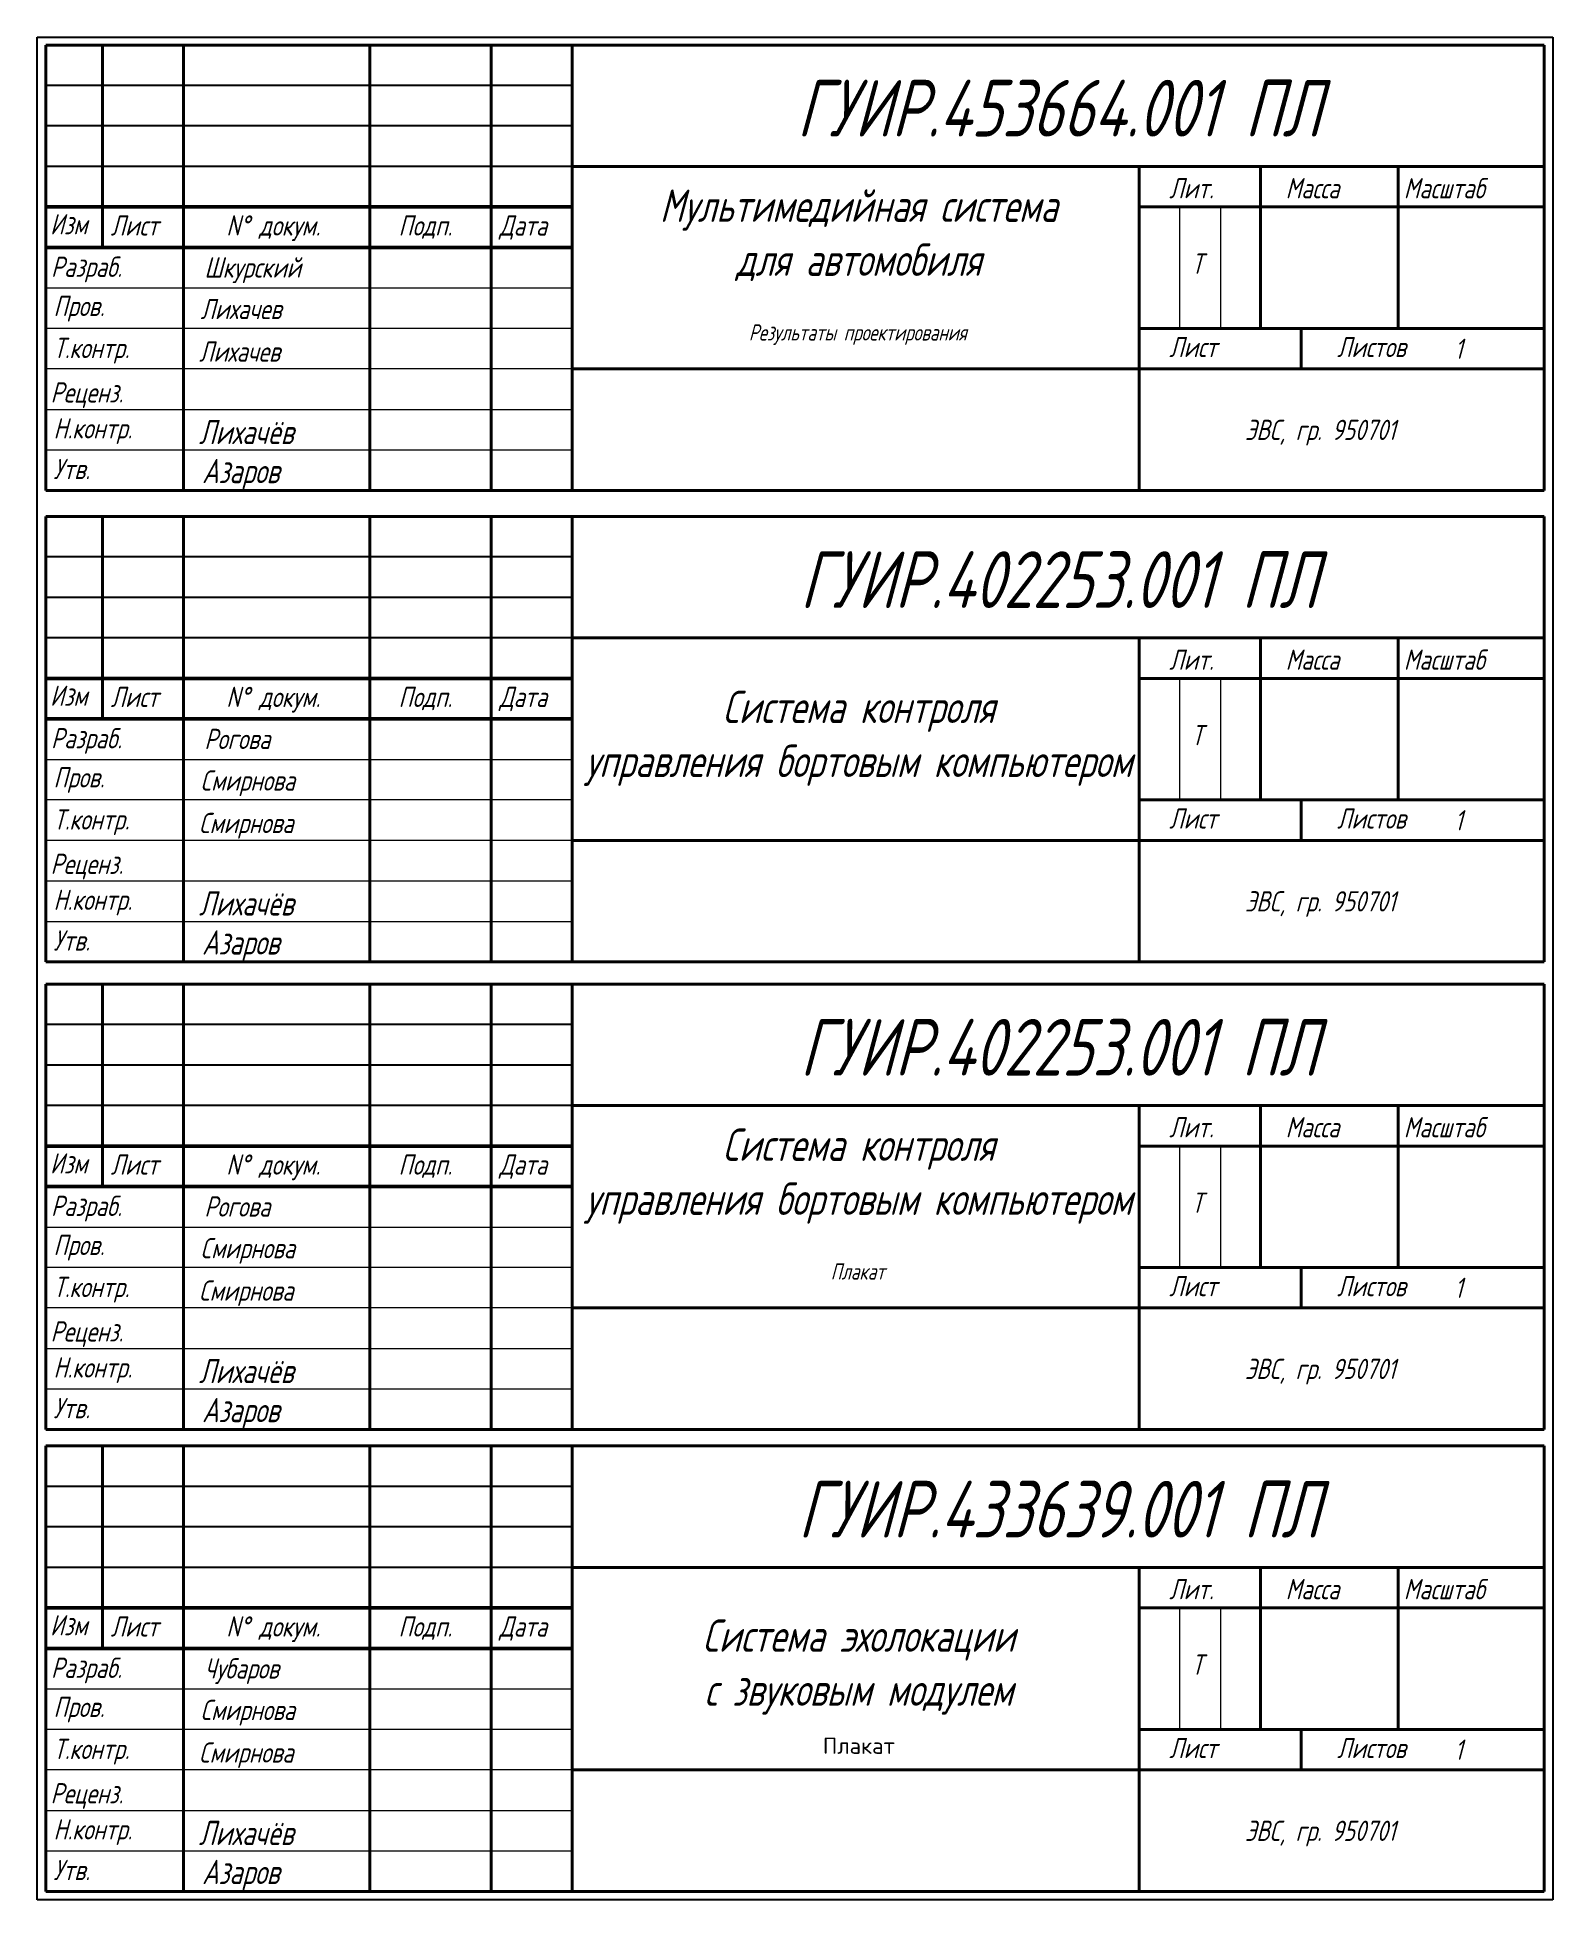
# Model space of a CAD drawing. Extents: x 1730 to 1917, y -872 to -642.
import ezdxf

# ---------------------------------------------------------------- set-up
doc = ezdxf.new("R2010")
doc.units = 0
doc.header["$MEASUREMENT"] = 0
doc.layers.get('0').update_dxf_attribs({"linetype": 'CONTINUOUS'})
for name, color, linetype, lineweight in [('Основная', 7, 'CONTINUOUS', 40), ('текст', 7, 'CONTINUOUS', 30), ('тонкая', 7, 'CONTINUOUS', 20)]:
    doc.layers.add(name, color=color, linetype=linetype, lineweight=lineweight)
doc.styles.add('стиль1', font='romans.shx', dxfattribs={"width": 0.75, "oblique": 15, "height": 3.5})

msp = doc.modelspace()

# ---------------------------------------------------------------- linework, layer by layer
for p, q in [((1730.25, -871.61), (1730.25, -641.65)), ((1730.25, -641.65), (1731.3, -641.65)), ((1731.3, -641.65), (1917.37, -641.65)), ((1917.37, -641.65), (1917.37, -871.61)), ((1796.3, -647.61), (1731.3, -647.61)), ((1796.3, -652.61), (1731.3, -652.61)), ((1796.3, -657.61), (1731.3, -657.61)), ((1866.3, -697.61), (1866.3, -697.61)), ((1796.3, -705.81), (1731.3, -705.81)), ((1796.3, -710.81), (1731.3, -710.81)), ((1796.3, -715.81), (1731.3, -715.81)), ((1866.3, -755.81), (1866.3, -755.81)), ((1796.3, -763.55), (1731.3, -763.55)), ((1796.3, -768.55), (1731.3, -768.55)), ((1796.3, -773.55), (1731.3, -773.55)), ((1866.3, -813.55), (1866.3, -813.55)), ((1796.3, -820.58), (1731.3, -820.58)), ((1796.3, -825.58), (1731.3, -825.58)), ((1796.3, -830.58), (1731.3, -830.58)), ((1866.3, -870.58), (1866.3, -870.58)), ((1917.37, -871.61), (1730.25, -871.61))]:
    msp.add_line(p, q)
at = {"lineweight": 50}
for p, q in [((1796.3, -662.61), (1731.3, -662.61)), ((1796.3, -667.61), (1731.3, -667.61)), ((1796.3, -720.81), (1731.3, -720.81)), ((1796.3, -725.81), (1731.3, -725.81)), ((1796.3, -778.55), (1731.3, -778.55)), ((1796.3, -783.55), (1731.3, -783.55)), ((1796.3, -835.58), (1731.3, -835.58)), ((1796.3, -840.58), (1731.3, -840.58))]:
    msp.add_line(p, q, dxfattribs=at)
at = {"layer": 'Основная'}
for p, q in [((1731.3, -642.61), (1731.3, -697.61)), ((1916.3, -642.61), (1731.3, -642.61)), ((1738.3, -667.61), (1738.3, -642.61)), ((1748.3, -642.61), (1748.3, -697.61)), ((1771.3, -697.61), (1771.3, -642.61)), ((1786.3, -642.61), (1786.3, -697.61)), ((1796.3, -642.61), (1796.3, -697.61)), ((1916.3, -697.61), (1916.3, -642.61)), ((1796.3, -657.61), (1916.3, -657.61)), ((1866.3, -657.61), (1866.3, -697.61)), ((1881.3, -657.61), (1881.3, -677.61)), ((1898.3, -657.61), (1898.3, -677.61)), ((1866.3, -662.61), (1916.3, -662.61)), ((1916.3, -677.61), (1866.3, -677.61)), ((1886.3, -677.61), (1886.3, -682.61)), ((1916.3, -682.61), (1796.3, -682.61)), ((1916.3, -697.61), (1731.3, -697.61)), ((1731.3, -700.81), (1731.3, -755.81)), ((1916.3, -700.81), (1731.3, -700.81)), ((1738.3, -725.81), (1738.3, -700.81)), ((1748.3, -700.81), (1748.3, -755.81)), ((1771.3, -755.81), (1771.3, -700.81)), ((1786.3, -700.81), (1786.3, -755.81)), ((1796.3, -700.81), (1796.3, -755.81)), ((1916.3, -755.81), (1916.3, -700.81)), ((1796.3, -715.81), (1916.3, -715.81)), ((1866.3, -715.81), (1866.3, -755.81)), ((1881.3, -715.81), (1881.3, -735.81)), ((1898.3, -715.81), (1898.3, -735.81)), ((1866.3, -720.81), (1916.3, -720.81)), ((1916.3, -735.81), (1866.3, -735.81)), ((1886.3, -735.81), (1886.3, -740.81)), ((1916.3, -740.81), (1796.3, -740.81)), ((1916.3, -755.81), (1731.3, -755.81)), ((1731.3, -758.55), (1731.3, -813.55)), ((1916.3, -758.55), (1731.3, -758.55)), ((1738.3, -783.55), (1738.3, -758.55)), ((1748.3, -758.55), (1748.3, -813.55)), ((1771.3, -813.55), (1771.3, -758.55)), ((1786.3, -758.55), (1786.3, -813.55)), ((1796.3, -758.55), (1796.3, -813.55)), ((1916.3, -813.55), (1916.3, -758.55)), ((1796.3, -773.55), (1916.3, -773.55)), ((1866.3, -773.55), (1866.3, -813.55)), ((1881.3, -773.55), (1881.3, -793.55)), ((1898.3, -773.55), (1898.3, -793.55)), ((1866.3, -778.55), (1916.3, -778.55)), ((1916.3, -793.55), (1866.3, -793.55)), ((1886.3, -793.55), (1886.3, -798.55)), ((1916.3, -798.55), (1796.3, -798.55)), ((1916.3, -813.55), (1731.3, -813.55)), ((1731.3, -815.58), (1731.3, -870.58)), ((1916.3, -815.58), (1731.3, -815.58)), ((1738.3, -840.58), (1738.3, -815.58)), ((1748.3, -815.58), (1748.3, -870.58)), ((1771.3, -870.58), (1771.3, -815.58)), ((1786.3, -815.58), (1786.3, -870.58)), ((1796.3, -815.58), (1796.3, -870.58)), ((1916.3, -870.58), (1916.3, -815.58)), ((1796.3, -830.58), (1916.3, -830.58)), ((1866.3, -830.58), (1866.3, -870.58)), ((1881.3, -830.58), (1881.3, -850.58)), ((1898.3, -830.58), (1898.3, -850.58)), ((1866.3, -835.58), (1916.3, -835.58)), ((1916.3, -850.58), (1866.3, -850.58)), ((1886.3, -850.58), (1886.3, -855.58)), ((1916.3, -855.58), (1796.3, -855.58)), ((1916.3, -870.58), (1731.3, -870.58))]:
    msp.add_line(p, q, dxfattribs=at)
at = {"layer": 'тонкая'}
for p, q in [((1871.29, -662.81), (1871.29, -677.61)), ((1876.37, -662.81), (1876.37, -677.61)), ((1731.3, -672.61), (1796.3, -672.61)), ((1796.3, -677.61), (1731.3, -677.61)), ((1796.3, -682.61), (1731.3, -682.61)), ((1871.29, -721.02), (1871.29, -735.81)), ((1876.36, -721.02), (1876.36, -735.81)), ((1731.3, -730.81), (1796.3, -730.81)), ((1796.3, -735.81), (1731.3, -735.81)), ((1796.3, -740.81), (1731.3, -740.81)), ((1871.29, -778.76), (1871.29, -793.55)), ((1876.36, -778.76), (1876.36, -793.55)), ((1731.3, -788.55), (1796.3, -788.55)), ((1796.3, -793.55), (1731.3, -793.55)), ((1796.3, -798.55), (1731.3, -798.55)), ((1871.29, -835.79), (1871.29, -850.58)), ((1876.36, -835.79), (1876.36, -850.58)), ((1731.3, -845.58), (1796.3, -845.58)), ((1796.3, -850.58), (1731.3, -850.58)), ((1796.3, -855.58), (1731.3, -855.58))]:
    msp.add_line(p, q, dxfattribs=at)
for points in [[(1731.3, -687.61), (1796.3, -687.61)], [(1731.3, -692.61), (1796.3, -692.61)], [(1731.3, -745.81), (1796.3, -745.81)], [(1731.3, -750.81), (1796.3, -750.81)], [(1731.3, -803.55), (1796.3, -803.55)], [(1731.3, -808.55), (1796.3, -808.55)], [(1731.3, -860.58), (1796.3, -860.58)], [(1731.3, -865.58), (1796.3, -865.58)]]:
    msp.add_lwpolyline(points, dxfattribs=at)

# ---------------------------------------------------------------- texts
at = {"attachment_point": 2, "style": 'стиль1'}
for s, width, heights, insert, char_height in [('{\\fISOCPEUR|b0|i0|c204|p34;ГУИР.453664.001 ПЛ}', 89.4324, [6.13], (1856.4, -646.91), 7), ('{\\fISOCPEUR|b0|i0|c204|p34;Мультимедийная система\\Pдля автомобиля}', 149.525, [79.95], (1831.67, -660.45), 4), ('{\\fISOCPEUR|b0|i0|c204|p34;Результаты проектирования}', 59.4323, [17.54], (1831.56, -677.1), 2), ('{\\fISOCPEUR|b0|i0|c204|p34;Лихачёв}', 14.1489, [3.44], (1756.05, -688.89), 3), ('{\\fISOCPEUR|b0|i0|c204|p34;Азаров}', 14.1489, [3.44], (1755.37, -693.71), 3), ('{\\fISOCPEUR|b0|i0|c204|p34;ГУИР.402253.001 ПЛ}', 89.4324, [6.13], (1856.4, -705.12), 7), ('{\\fISOCPEUR|b0|i0|c204|p34;Система контроля \\Pуправления бортовым компьютером}', 149.525, [79.95], (1831.67, -722.33), 4), ('{\\fISOCPEUR|b0|i0|c204|p34;Лихачёв}', 14.1489, [3.44], (1756.05, -747.09), 3), ('{\\fISOCPEUR|b0|i0|c204|p34;Азаров}', 14.1489, [3.44], (1755.37, -751.91), 3), ('{\\fISOCPEUR|b0|i0|c204|p34;ГУИР.402253.001 ПЛ}', 89.4324, [6.13], (1856.4, -762.86), 7), ('{\\fISOCPEUR|b0|i0|c204|p34;Система контроля\\Pуправления бортовым компьютером}', 149.525, [79.95], (1831.67, -776.39), 4), ('{\\fISOCPEUR|b0|i0|c204|p34;Плакат}', 59.4323, [17.54], (1831.56, -793.04), 2), ('{\\fISOCPEUR|b0|i0|c204|p34;Лихачёв}', 14.1489, [3.44], (1756.05, -804.83), 3), ('{\\fISOCPEUR|b0|i0|c204|p34;Азаров}', 14.1489, [3.44], (1755.37, -809.65), 3), ('{\\fISOCPEUR|b0|i0|c204|p34;ГУИР.43\\fISOCPEUR|b0|i0|c0|p34;3639\\fISOCPEUR|b0|i0|c204|p34;.00\\fISOCPEUR|b0|i0|c0|p34;1\\fISOCPEUR|b0|i0|c204|p34; ПЛ}', 89.4324, [6.13], (1856.4, -819.89), 7), ('{\\fISOCPEUR|b0|i0|c204|p34;Система эхолокации\\Pс звуковым модулем}', 149.525, [79.95], (1831.67, -837), 4), ('{\\fISOCPEUR|b0|i0|c204|p34;Лихачёв}', 14.1489, [3.44], (1756.04, -861.86), 3), ('{\\fISOCPEUR|b0|i0|c204|p34;Азаров}', 14.1489, [3.44], (1755.37, -866.68), 3)]:
    msp.add_mtext_dynamic_manual_height_columns(s, width=width, gutter_width=20, heights=heights, dxfattribs=dict(at, insert=insert, char_height=char_height))
at = {"insert": (1827.26, -851.6), "char_height": 2, "width": 11.9, "attachment_point": 1}
msp.add_mtext('{\\fISOCPEUR|b0|i0|c204|p34;Плакат}', dxfattribs=at)
at = {"layer": 'текст', "style": 'стиль1', "oblique": 15, "width": 0.75}
for s, p in [('Лит.', (1870.02, -661.54)), ('Масса', (1884.39, -661.54)), ('Масштаб', (1898.98, -661.54)), ('Изм', (1731.84, -665.99)), ('Лист', (1739.32, -666.14)), ('N%%d докум. ', (1753.6, -666.14)), ('Подп.', (1774.86, -666.14)), ('Дата', (1787.31, -666.14)), ('Разраб.', (1731.96, -671.24)), ('Шкурский', (1750.89, -671.33)), ('Т', (1872.78, -670.86)), ('Пров.', (1732.26, -676.08)), ('Лихачев', (1750.41, -676.46)), ('Т.контр.', (1732.26, -681.27)), ('Лихачев', (1750.23, -681.71)), ('Лист', (1870.02, -681.15)), ('Листов', (1890.74, -681.15)), ('1', (1905.25, -681.37)), ('Реценз.', (1731.9, -686.75)), ('Н.контр.', (1732.26, -691.19)), ('ЭВС, гр. 950701', (1879.37, -691.38)), ('Утв.', (1732.26, -696.21)), ('Лит.', (1870.02, -719.75)), ('Масса', (1884.39, -719.75)), ('Масштаб', (1898.98, -719.75)), ('Изм', (1731.84, -724.2)), ('Лист', (1739.32, -724.35)), ('N%%d докум. ', (1753.6, -724.35)), ('Подп.', (1774.86, -724.35)), ('Дата', (1787.31, -724.35)), ('Т', (1872.78, -729.07)), ('Разраб.', (1731.96, -729.45)), ('Рогова', (1750.89, -729.54)), ('Пров.', (1732.26, -734.28)), ('Смирнова', (1750.41, -734.67)), ('Т.контр.', (1732.26, -739.48)), ('Смирнова', (1750.23, -739.92)), ('Лист', (1870.02, -739.36)), ('Листов', (1890.74, -739.36)), ('1', (1905.25, -739.58)), ('Реценз.', (1731.9, -744.96)), ('Н.контр.', (1732.26, -749.4)), ('ЭВС, гр. 950701', (1879.37, -749.59)), ('Утв.', (1732.26, -754.42)), ('Лит.', (1870.02, -777.48)), ('Масса', (1884.39, -777.48)), ('Масштаб', (1898.98, -777.48)), ('Изм', (1731.84, -781.94)), ('Лист', (1739.32, -782.09)), ('N%%d докум. ', (1753.6, -782.09)), ('Подп.', (1774.86, -782.09)), ('Дата', (1787.31, -782.09)), ('Разраб.', (1731.96, -787.19)), ('Рогова', (1750.89, -787.27)), ('Т', (1872.78, -786.8)), ('Пров.', (1732.26, -792.02)), ('Смирнова', (1750.41, -792.41)), ('Т.контр.', (1732.26, -797.21)), ('Смирнова', (1750.23, -797.65)), ('Лист', (1870.02, -797.1)), ('Листов', (1890.74, -797.1)), ('1', (1905.25, -797.31)), ('Реценз.', (1731.9, -802.69)), ('Н.контр.', (1732.26, -807.14)), ('ЭВС, гр. 950701', (1879.36, -807.32)), ('Утв.', (1732.26, -812.16)), ('Лит.', (1870.02, -834.51)), ('Масса', (1884.39, -834.51)), ('Масштаб', (1898.98, -834.51)), ('Изм', (1731.84, -838.97)), ('Лист', (1739.32, -839.12)), ('N%%d докум. ', (1753.6, -839.12)), ('Подп.', (1774.85, -839.12)), ('Дата', (1787.31, -839.12)), ('Т', (1872.78, -843.83)), ('Разраб.', (1731.96, -844.22)), ('Чубаров', (1750.89, -844.3)), ('Пров.', (1732.26, -849.05)), ('Смирнова', (1750.41, -849.43)), ('Т.контр.', (1732.26, -854.24)), ('Смирнова', (1750.23, -854.68)), ('Лист', (1870.02, -854.13)), ('Листов', (1890.74, -854.13)), ('1', (1905.25, -854.34)), ('Реценз.', (1731.9, -859.72)), ('Н.контр.', (1732.26, -864.17)), ('ЭВС, гр. 950701', (1879.36, -864.35)), ('Утв.', (1732.26, -869.19))]:
    msp.add_text(s, height=2.5, dxfattribs=at).set_placement(p)

doc.saveas('drawing.dxf')
